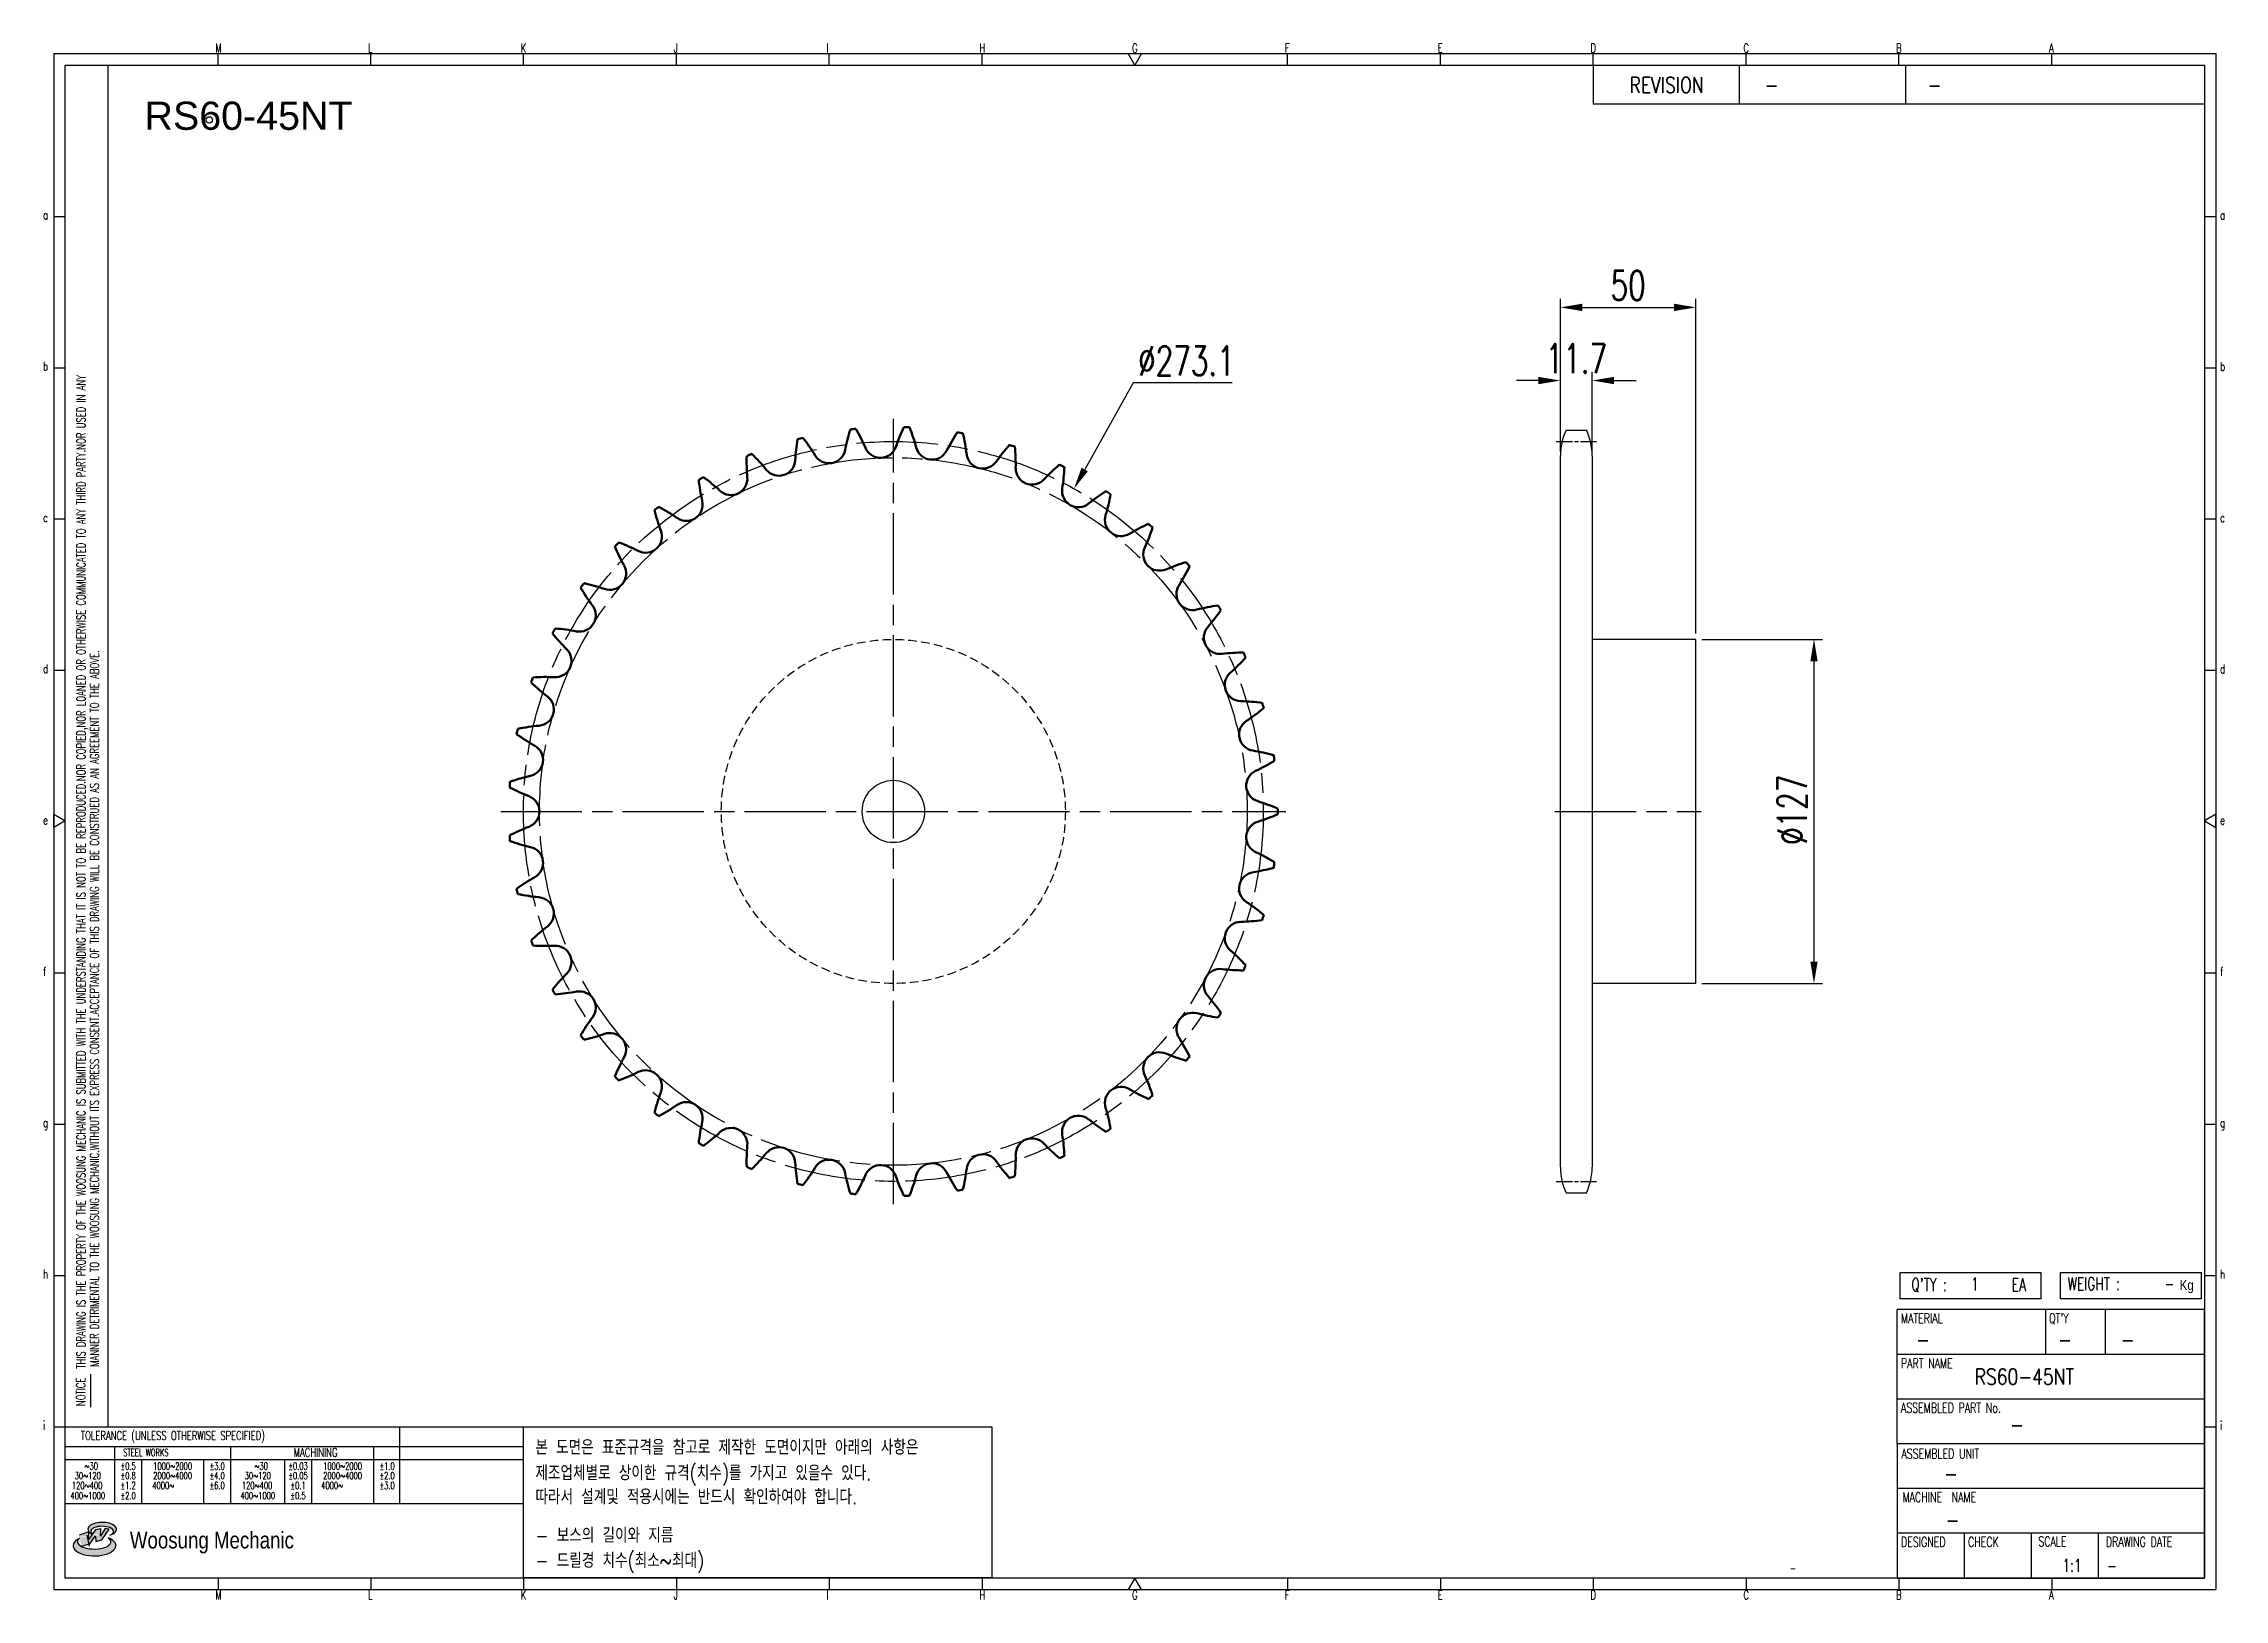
# Model space of a CAD drawing. Header units: millimetres. Extents: x 24103 to 24908, y 28 to 602.
import ezdxf
from ezdxf.enums import TextEntityAlignment as Align

# ---------------------------------------------------------------- set-up
doc = ezdxf.new("R2010")
doc.units = ezdxf.units.MM
for name, pattern in [('AM_ISO08W050', [18, 12, -1.5, 3, -1.5]), ('AM_ISO08W050x2', [9, 6, -0.75, 1.5, -0.75]), ('HIDDEN', [9.525, 6.35, -3.175])]:
    doc.linetypes.add(name, pattern=pattern)
doc.layers.add('AM_0N', color=7, linetype='Continuous', lineweight=50)
doc.layers.add('AM_7N', color=4, linetype='AM_ISO08W050', lineweight=25)
for name, color, linetype in [('HL', 2, 'HIDDEN'), ('S-DIM', 7, 'Continuous'), ('TITLE', 7, 'Continuous'), ('도면레이아웃', 7, 'Continuous')]:
    doc.layers.add(name, color=color, linetype=linetype)
doc.styles.add('HAN', font='ROMANS.shx', dxfattribs={"width": 0.7, "bigfont": 'whgtxt.shx'})
doc.styles.add('HKD_ST2', font='romans.shx', dxfattribs={"width": 0.7, "height": 4, "bigfont": '@extfont2.shx'})
doc.styles.add('HSG', font='SIMPLEX.shx', dxfattribs={"width": 0.7, "bigfont": 'HSG.shx'})
doc.styles.add('ROMANS', font='romans.shx', dxfattribs={"width": 0.7, "bigfont": 'whgtxt.shx'})
doc.styles.add('SLDTEXTSTYLE4', font='arial.ttf', dxfattribs={"width": 0.8})
doc.styles.get("Standard").update_dxf_attribs({"font": 'arial.ttf'})
doc.dimstyles.new('APP23', dxfattribs={"dimscale": 4.5, "dimtxt": 2.4, "dimasz": 1.8, "dimexe": 0.7, "dimexo": 0.5, "dimgap": 0.6, "dimtad": 1, "dimtoh": 1, "dimdec": 1, "dimrnd": 0.01, "dimzin": 9, "dimdsep": 46, "dimtxsty": 'HSG', "dimcen": 0, "dimclrd": 1, "dimclre": 1, "dimclrt": 256, "dimazin": 2, "dimtp": 1, "dimtm": 1, "dimtfac": 0.5, "dimtdec": 1, "dimtix": 1, "dimtofl": 0, "dimtmove": 0, "dimatfit": 3, "dimfxl": 0, "dimtvp": 1, "dimtolj": 2, "dimlwd": -1, "dimlwe": -1, "dimarcsym": 0})

# ---------------------------------------------------------------- blocks, each defined once
blk = doc.blocks.new('SUYWSHJH')
at = {"layer": '도면레이아웃'}
h = blk.add_hatch(color=10, dxfattribs=at)
h.paths.add_polyline_path([(1.544, 35.177), (1.554, 34.966), (1.779, 35.034), (2.054, 35.422), (1.908, 35.446), (1.728, 35.167), (1.741, 35.439), (1.547, 35.405), (1.292, 35.041), (1.295, 35.33), (0.943, 35.208), (1.03, 34.8), (1.336, 34.885)])
edge = h.paths.add_edge_path()
edge.add_ellipse((1.795, 35.421), major_axis=(-0.53, 0), ratio=0.487785, start_angle=122.36065, end_angle=403.39574)
edge.add_line((1.411, 35.244), (1.419, 35.261))
edge.add_ellipse((1.798, 35.344), major_axis=(-0.423, 0), ratio=0.444396, start_angle=131.58977, end_angle=386.19408, ccw=False)
edge = h.paths.add_edge_path()
edge.add_ellipse((1.512, 34.815), major_axis=(-0.793, 0), ratio=0.480113, start_angle=314.67633, end_angle=590.85213)
edge.add_ellipse((1.501, 34.958), major_axis=(-0.62, 0), ratio=0.43311, start_angle=331.7024, end_angle=574.42495, ccw=False)
for p, q in [((0, 90.118), (80.15, 90.118)), ((0, 90.118), (0, 33.191)), ((6.089, 89.693), (6.089, 90.118)), ((11.753, 89.693), (11.753, 90.118)), ((17.418, 89.693), (17.418, 90.118)), ((23.082, 89.693), (23.082, 90.118)), ((28.746, 89.693), (28.746, 90.118)), ((34.411, 89.693), (34.411, 90.118)), ((45.739, 89.693), (45.739, 90.118)), ((51.404, 89.693), (51.404, 90.118)), ((57.068, 89.693), (57.068, 90.118)), ((62.732, 89.693), (62.732, 90.118)), ((68.397, 89.693), (68.397, 90.118)), ((74.061, 89.693), (74.061, 90.118)), ((80.15, 90.118), (80.15, 33.191)), ((0, 84.085), (0.425, 84.085)), ((79.725, 84.085), (80.15, 84.085)), ((0, 78.478), (0.425, 78.478)), ((79.725, 78.478), (80.15, 78.478)), ((0, 72.87), (0.425, 72.87)), ((79.725, 72.87), (80.15, 72.87)), ((0, 67.262), (0.425, 67.262)), ((79.725, 67.262), (80.15, 67.262)), ((0, 56.047), (0.425, 56.047)), ((79.725, 56.047), (80.15, 56.047)), ((0, 50.439), (0.425, 50.439)), ((79.725, 50.439), (80.15, 50.439)), ((0, 44.832), (0.425, 44.832)), ((79.725, 44.832), (80.15, 44.832)), ((1.377, 39.947), (1.377, 41.174)), ((0, 39.224), (0.425, 39.224)), ((79.725, 39.224), (80.15, 39.224)), ((0, 33.191), (80.15, 33.191)), ((6.089, 33.616), (6.089, 33.191)), ((11.753, 33.616), (11.753, 33.191)), ((17.418, 33.616), (17.418, 33.191)), ((23.082, 33.616), (23.082, 33.191)), ((28.746, 33.616), (28.746, 33.191)), ((34.411, 33.616), (34.411, 33.191)), ((45.739, 33.616), (45.739, 33.191)), ((51.404, 33.616), (51.404, 33.191)), ((57.068, 33.616), (57.068, 33.191)), ((62.732, 33.616), (62.732, 33.191)), ((68.397, 33.616), (68.397, 33.191)), ((74.061, 33.616), (74.061, 33.191))]:
    blk.add_line(p, q)
at = {"color": 2}
for p, q in [((2.017, 39.224), (2.017, 89.693)), ((0.425, 39.224), (17.418, 39.224)), ((12.816, 39.224), (12.816, 36.382)), ((17.418, 33.616), (17.418, 39.224)), ((0.425, 38.487), (17.418, 38.487)), ((0.425, 38.012), (17.418, 38.012)), ((2.257, 38.487), (2.257, 36.382)), ((3.257, 38.012), (3.257, 36.382)), ((5.557, 38.012), (5.557, 36.382)), ((6.557, 38.5), (6.557, 36.382)), ((8.557, 38.012), (8.557, 36.382)), ((9.557, 38.026), (9.557, 36.382)), ((11.857, 38.487), (11.857, 36.382)), ((0.425, 36.382), (17.418, 36.382))]:
    blk.add_line(p, q, dxfattribs=at)
at = {"color": 6, "ltscale": 0.5}
for p, q in [((57.068, 89.693), (57.068, 88.246)), ((62.47, 89.693), (62.47, 88.246)), ((68.635, 89.693), (68.635, 88.246)), ((79.725, 88.246), (57.068, 88.246)), ((68.336, 38.59), (68.336, 43.563)), ((79.725, 43.563), (68.336, 43.563)), ((73.827, 43.563), (73.827, 41.905)), ((76.037, 43.563), (76.037, 41.905)), ((79.725, 38.59), (79.725, 43.563)), ((79.725, 41.905), (68.336, 41.905)), ((79.725, 40.248), (68.336, 40.248)), ((68.336, 38.59), (68.336, 33.616)), ((79.725, 38.59), (68.336, 38.59)), ((79.725, 33.616), (79.725, 38.59)), ((79.725, 36.932), (68.336, 36.932)), ((79.725, 35.274), (68.336, 35.274)), ((70.822, 33.616), (70.822, 35.274)), ((73.309, 33.616), (73.309, 35.274)), ((75.796, 33.616), (75.796, 35.274)), ((68.336, 33.616), (79.725, 33.616))]:
    blk.add_line(p, q, dxfattribs=at)
for points in [[(40.075, 89.693), (39.83, 90.118), (40.32, 90.118)], [(0.425, 89.693), (79.725, 89.693), (79.725, 33.616), (0.425, 33.616)], [(0.425, 61.679), (0, 61.433), (0, 61.924)], [(79.725, 61.679), (80.15, 61.433), (80.15, 61.924)], [(40.075, 33.616), (39.83, 33.191), (40.32, 33.191)]]:
    blk.add_lwpolyline(points, close=True)
at = {"layer": 'TITLE', "color": 20}
for p, q in [((68.449, 43.961), (68.449, 44.936)), ((68.449, 44.936), (73.654, 44.936)), ((73.654, 44.936), (73.654, 43.961)), ((74.39, 43.961), (74.39, 44.936)), ((74.39, 44.936), (79.595, 44.936)), ((79.595, 44.936), (79.595, 43.961)), ((73.654, 43.961), (68.449, 43.961)), ((79.595, 43.961), (74.39, 43.961))]:
    blk.add_line(p, q, dxfattribs=at)
at = {"layer": '도면레이아웃'}
for p, q in [((1.295, 35.33), (0.943, 35.208)), ((1.03, 34.8), (1.336, 34.885)), ((1.224, 35.208), (1.311, 34.8)), ((1.224, 35.208), (1.224, 35.208)), ((1.547, 35.405), (1.292, 35.041)), ((1.292, 35.041), (1.295, 35.33)), ((1.336, 34.885), (1.544, 35.177)), ((1.419, 35.261), (1.411, 35.244)), ((1.544, 35.177), (1.554, 34.966)), ((1.741, 35.439), (1.547, 35.405)), ((1.554, 34.966), (1.779, 35.034)), ((1.908, 35.446), (1.728, 35.167)), ((1.728, 35.167), (1.741, 35.439)), ((1.779, 35.034), (2.054, 35.422)), ((2.054, 35.422), (1.908, 35.446))]:
    blk.add_line(p, q, dxfattribs=at)
for centre, major_axis, ratio, start_param, end_param in [((1.795, 35.421), (-0.53, 0), 0.487785, 2.135596, 7.040584), ((1.512, 34.815), (-0.793, 0), 0.480113, 5.492138, 10.312315), ((1.501, 34.958), (-0.62, 0), 0.43311, 5.789299, 10.025607), ((1.798, 35.344), (-0.423, 0), 0.444396, 2.296675, 6.740358)]:
    blk.add_ellipse(centre, major_axis=major_axis, ratio=ratio, start_param=start_param, end_param=end_param, dxfattribs=at)
at = {"color": 4, "style": 'HKD_ST2', "width": 0.7}
for s, p in [('M', (5.988, 90.164)), ('L', (11.652, 90.164)), ('K', (17.316, 90.164)), ('J', (22.981, 90.164)), ('I', (28.645, 90.164)), ('H', (34.309, 90.164)), ('G', (39.974, 90.164)), ('F', (45.638, 90.164)), ('E', (51.302, 90.164)), ('D', (56.967, 90.164)), ('C', (62.631, 90.164)), ('B', (68.295, 90.164)), ('A', (73.96, 90.164)), ('a', (-0.395, 83.976)), ('a', (80.305, 83.97)), ('b', (-0.395, 78.368)), ('b', (80.305, 78.362)), ('c', (-0.395, 72.76)), ('c', (80.305, 72.754)), ('d', (-0.395, 67.153)), ('d', (80.305, 67.147)), ('e', (-0.395, 61.545)), ('e', (80.305, 61.539)), ('f', (-0.395, 55.937)), ('f', (80.305, 55.931)), ('g', (-0.395, 50.33)), ('g', (80.305, 50.324)), ('h', (-0.395, 44.722)), ('h', (80.305, 44.716)), ('i', (-0.395, 39.114)), ('i', (80.305, 39.108)), ('M', (5.988, 32.824)), ('L', (11.652, 32.824)), ('K', (17.316, 32.824)), ('J', (22.981, 32.824)), ('I', (28.645, 32.824)), ('H', (34.309, 32.824)), ('G', (39.974, 32.824)), ('F', (45.638, 32.824)), ('E', (51.302, 32.824)), ('D', (56.967, 32.824)), ('C', (62.631, 32.824)), ('B', (68.295, 32.824)), ('A', (73.96, 32.824))]:
    blk.add_text(s, height=0.326, dxfattribs=at).set_placement(p)
for s, height, style, width, p in [('REVISION', 0.5806, 'HAN', 0.8, (58.415, 88.664)), ('-', 0.581, 'HAN', 0.8, (63.426, 88.664)), ('-', 0.581, 'HAN', 0.8, (69.468, 88.664)), ("Q'TY : ", 0.4746, 'HKD_ST2', 0.7, (68.857, 44.253)), ('1', 0.475, 'HKD_ST2', 0.7, (71.071, 44.275)), ('EA', 0.4746, 'HKD_ST2', 0.7, (72.578, 44.253)), ('WEIGHT : ', 0.4746, 'HKD_ST2', 0.7, (74.65, 44.286)), ('-', 0.581, 'HAN', 0.8, (69.029, 42.157)), ('-', 0.581, 'HAN', 0.8, (74.289, 42.157)), ('-', 0.581, 'HAN', 0.8, (76.623, 42.157)), ('-', 0.581, 'HAN', 0.8, (72.515, 39.013)), ('-', 0.581, 'HAN', 0.8, (70.067, 37.189)), ('-', 0.581, 'HAN', 0.8, (70.126, 35.48)), ('1:1', 0.4746, 'HKD_ST2', 0.7, (74.458, 33.848)), ('-', 0.475, 'HKD_ST2', 0.7, (76.112, 33.837))]:
    blk.add_text(s, height=height, dxfattribs=dict(style=style, width=width)).set_placement(p)
at = {"color": 6, "style": 'HKD_ST2', "width": 0.7}
for s, p in [(' THIS DRAWING IS THE PROPERTY OF THE WOOSUNG MECHANIC IS SUBMITTED WITH THE UNDERSTANDING THAT IT IS NOT TO BE REPRODUCED.NOR COPIED,NOR LOANED OR OTHERWISE COMMUNICATED TO ANY THIRD PARTY.NOR USED IN ANY', (1.173, 41.217)), ('MANNER DETRIMENTAL TO THE WOOSUNG MECHANIC.WITHOUT ITS EXPRESS CONSENT.ACCEPTANCE OF THIS DRAWING WILL BE CONSTRUED AS AN AGREEMENT TO THE ABOVE.', (1.672, 41.447))]:
    blk.add_text(s, height=0.326266, rotation=90, dxfattribs=at).set_placement(p)
at = {"style": 'HKD_ST2', "width": 0.7}
blk.add_text('-', height=0.475, dxfattribs=at).set_placement((78.613, 44.286), align=Align.RIGHT)
at = {"color": 4, "style": 'HKD_ST2', "width": 0.7}
for s, height, p in [('MATERIAL', 0.3651, (68.474, 43.425)), ("QT'Y", 0.3651, (73.965, 43.425)), ('PART NAME', 0.3651, (68.474, 41.756)), ('ASSEMBLED PART No.', 0.36511, (68.474, 40.109)), ('ASSEMBLED UNIT', 0.36511, (68.49, 38.408)), ('MACHINE  NAME', 0.36511, (68.532, 36.794)), ('DESIGNED', 0.3651, (68.474, 35.136)), ('CHECK', 0.3651, (70.961, 35.136)), ('SCALE', 0.3651, (73.566, 35.153)), ('DRAWING DATE', 0.36511, (76.071, 35.141))]:
    blk.add_text(s, height=height, dxfattribs=at).set_placement(p, align=Align.TOP_LEFT)
at = {"style": 'HKD_ST2', "width": 0.7}
blk.add_text('NOTICE', height=0.3263, rotation=90, dxfattribs=at).set_placement((1.163, 39.988))
for s, height, style, width, p in [('TOLERANCE (UNLESS OTHERWISE SPECIFIED)', 0.32627, 'HKD_ST2', 0.7, (4.417, 38.896)), ('-', 0.326, 'ROMANS', 0.65, (64.469, 33.975))]:
    blk.add_text(s, height=height, dxfattribs=dict(style=style, width=width)).set_placement(p, align=Align.MIDDLE_CENTER)
at = {"color": 4, "style": 'HKD_ST2', "width": 0.7}
for s, height, p in [('STEEL WORKS', 0.26101, (3.416, 38.268)), ('MACHINING', 0.3263, (9.707, 38.27)), ('%%P0.5', 0.261, (2.757, 37.762)), ('%%P0.8', 0.261, (2.757, 37.411)), ('%%P3.0', 0.261, (6.057, 37.762)), ('%%P4.0', 0.261, (6.057, 37.411)), ('%%P0.03', 0.261, (9.057, 37.762)), ('%%P0.05', 0.261, (9.057, 37.411)), ('%%P1.0', 0.261, (12.357, 37.762)), ('%%P2.0', 0.261, (12.357, 37.411)), ('%%P1.2', 0.261, (2.757, 37.045)), ('%%P2.0', 0.261, (2.757, 36.67)), ('%%P6.0', 0.261, (6.057, 37.045)), ('%%P0.1', 0.261, (9.057, 37.045)), ('%%P0.5', 0.261, (9.057, 36.67)), ('%%P3.0', 0.261, (12.357, 37.045))]:
    blk.add_text(s, height=height, dxfattribs=at).set_placement(p, align=Align.MIDDLE)
for s, height, p in [('30%%126120', 0.261, (1.263, 37.411)), ('%%12630', 0.261, (1.389, 37.762)), ('2000%%1264000', 0.26101, (4.407, 37.411)), ('1000%%1262000', 0.26101, (4.407, 37.762)), ('30%%126120', 0.261, (7.563, 37.411)), ('%%12630', 0.261, (7.689, 37.762)), ('2000%%1264000', 0.26101, (10.707, 37.411)), ('1000%%1262000', 0.26101, (10.707, 37.762)), ('400%%1261000', 0.26101, (1.263, 36.67)), ('120%%126400', 0.26101, (1.237, 37.045)), ('4000%%126', 0.261, (4.061, 37.045)), ('400%%1261000', 0.26101, (7.563, 36.67)), ('120%%126400', 0.26101, (7.537, 37.045)), ('4000%%126', 0.261, (10.321, 37.045))]:
    blk.add_text(s, height=height, dxfattribs=at).set_placement(p, align=Align.MIDDLE_CENTER)
at = {"color": 1, "style": 'SLDTEXTSTYLE4', "width": 0.8}
blk.add_text('Woosung Mechanic', height=0.61957, dxfattribs=at).set_placement((2.822, 34.711))
at = {"layer": 'TITLE', "width": 0.8}
blk.add_text('Kg', height=0.3789, dxfattribs=at).set_placement((78.807, 44.286))
blk = doc.blocks.new('*D2')
at = {"layer": 'Defpoints', "color": 0, "transparency": 16777216}
for p in [(24483.29, 437.97), (24349.92, 199.66)]:
    blk.add_point(p, dxfattribs=at)
at = {"layer": 'S-DIM', "color": 1, "transparency": 16777216}
for p, q in [((24505.17, 477.07), (24487.25, 445.04)), ((24541.71, 477.07), (24505.17, 477.07))]:
    blk.add_line(p, q, dxfattribs=at)
blk.add_solid([(24486.07, 445.7), (24488.42, 444.38), (24483.29, 437.97)], dxfattribs=at)
at = {"layer": 'S-DIM', "transparency": 16777216, "insert": (24524.79, 485.17), "char_height": 10.8, "attachment_point": 5, "style": 'HSG'}
blk.add_mtext('\\A2;∅273.1', dxfattribs=at)
blk = doc.blocks.new('*D3')
at = {"layer": 'Defpoints', "color": 0, "transparency": 16777216}
for p in [(24674.54, 477.87), (24662.84, 449.41), (24674.54, 449.41)]:
    blk.add_point(p, dxfattribs=at)
at = {"layer": 'S-DIM', "color": 1, "transparency": 16777216}
for p, q in [((24654.74, 477.87), (24646.64, 477.87)), ((24662.84, 451.66), (24662.84, 481.02)), ((24674.54, 451.66), (24674.54, 481.02)), ((24682.64, 477.87), (24690.74, 477.87))]:
    blk.add_line(p, q, dxfattribs=at)
for points in [[(24654.74, 479.22), (24654.74, 476.52), (24662.84, 477.87)], [(24682.64, 479.22), (24682.64, 476.52), (24674.54, 477.87)]]:
    blk.add_solid(points, dxfattribs=at)
at = {"layer": 'S-DIM', "transparency": 16777216, "insert": (24668.69, 485.97), "char_height": 10.8, "attachment_point": 5, "style": 'HSG'}
blk.add_mtext('\\A2;11.7', dxfattribs=at)
blk = doc.blocks.new('*D4')
at = {"layer": 'Defpoints', "color": 0, "transparency": 16777216}
for p in [(24712.84, 504.87), (24662.84, 449.41), (24712.84, 382.31)]:
    blk.add_point(p, dxfattribs=at)
at = {"layer": 'S-DIM', "color": 1, "transparency": 16777216}
for p, q in [((24662.84, 451.66), (24662.84, 508.02)), ((24712.84, 384.56), (24712.84, 508.02)), ((24670.94, 504.87), (24704.74, 504.87))]:
    blk.add_line(p, q, dxfattribs=at)
for points in [[(24670.94, 506.22), (24670.94, 503.52), (24662.84, 504.87)], [(24704.74, 506.22), (24704.74, 503.52), (24712.84, 504.87)]]:
    blk.add_solid(points, dxfattribs=at)
at = {"layer": 'S-DIM', "transparency": 16777216, "insert": (24687.84, 512.97), "char_height": 10.8, "attachment_point": 5, "style": 'HSG'}
blk.add_mtext('\\A2;50', dxfattribs=at)
blk = doc.blocks.new('*D5')
at = {"layer": 'Defpoints', "color": 0, "transparency": 16777216}
for p in [(24712.84, 382.31), (24712.84, 255.31), (24756.44, 255.31)]:
    blk.add_point(p, dxfattribs=at)
at = {"layer": 'S-DIM', "color": 1, "transparency": 16777216}
for p, q in [((24715.09, 382.31), (24759.59, 382.31)), ((24756.44, 374.21), (24756.44, 263.41)), ((24715.09, 255.31), (24759.59, 255.31))]:
    blk.add_line(p, q, dxfattribs=at)
for points in [[(24755.09, 374.21), (24757.79, 374.21), (24756.44, 382.31)], [(24755.09, 263.41), (24757.79, 263.41), (24756.44, 255.31)]]:
    blk.add_solid(points, dxfattribs=at)
at = {"layer": 'S-DIM', "transparency": 16777216, "insert": (24748.34, 319.43), "char_height": 10.8, "attachment_point": 5, "rotation": 90, "style": 'HSG'}
blk.add_mtext('\\A2;%%c127', dxfattribs=at)

msp = doc.modelspace()

# ---------------------------------------------------------------- linework, layer by layer
for p, q in [((24664.92, 459.57), (24672.45, 459.57)), ((24662.84, 187.56), (24662.84, 450.07)), ((24674.54, 450.07), (24674.54, 187.56)), ((24712.84, 382.31), (24674.54, 382.31)), ((24712.84, 255.31), (24712.84, 382.31)), ((24712.84, 255.31), (24674.54, 255.31)), ((24664.92, 178.06), (24672.45, 178.06))]:
    msp.add_line(p, q)
at = {"color": 4}
msp.add_lwpolyline([(24280.14, 91.73), (24453.01, 91.73), (24453.01, 35.89), (24280.14, 35.89)], close=True, dxfattribs=at)
for centre, radius in [((24164.11, 574.04), 1.2), ((24416.61, 318.81), 11.5)]:
    msp.add_circle(centre, radius)
for centre, start, end in [((24685.54, 450.07), 155.25994, 180), ((24651.84, 450.07), 0, 24.74006), ((24685.54, 187.56), 180, 204.74006), ((24651.84, 187.56), 335.25994, 0)]:
    msp.add_arc(centre, 22.7, start, end)
at = {"layer": 'AM_0N'}
for centre, radius, start, end in [((24464.73, 439.38), 67.17, 162.25352, 169), ((24416.61, 318.81), 141.93, 95.58603, 96.41397), ((24344.47, 426.74), 67.17, 23, 29.74648), ((24481.04, 431.51), 67.17, 154.25352, 161), ((24416.61, 318.81), 141.93, 87.58603, 88.41397), ((24360.19, 435.73), 67.17, 15, 21.74648), ((24416.61, 318.81), 141.93, 111.58603, 112.41397), ((24317.52, 402.68), 67.17, 39, 45.74648), ((24447.48, 444.9), 67.17, 170.25352, 177), ((24416.61, 318.81), 141.93, 103.58603, 104.41397), ((24330.15, 415.65), 67.17, 31, 37.74648), ((24392.89, 453.35), 6.01, 211, 349), ((24411.84, 455.34), 6.01, 203, 341), ((24430.89, 454.67), 6.01, 195, 333), ((24496.1, 421.45), 67.17, 146.25352, 153), ((24416.61, 318.81), 141.93, 79.58603, 80.41397), ((24377.01, 442.44), 67.17, 7, 13.74648), ((24509.61, 409.38), 67.17, 138.25352, 145), ((24416.61, 318.81), 141.93, 71.58603, 72.41397), ((24394.6, 446.75), 67.17, 359, 5.74648), ((24429.63, 447.97), 67.17, 178.25352, 185), ((24374.39, 448.73), 6.01, 219, 357), ((24449.65, 451.36), 6.01, 187, 325), ((24467.78, 445.47), 6.01, 179, 317), ((24521.31, 395.56), 67.17, 130.25352, 137), ((24416.61, 318.81), 141.93, 63.58603, 64.41397), ((24412.62, 448.57), 67.17, 351, 357.74648), ((24416.61, 318.81), 141.93, 119.58603, 120.41397), ((24411.53, 448.53), 67.17, 186.25352, 193), ((24306.81, 388.07), 67.17, 47, 53.74648), ((24356.72, 441.6), 6.01, 227, 5), ((24484.91, 437.12), 6.01, 171, 309), ((24530.97, 380.24), 67.17, 122.25352, 129), ((24430.72, 447.86), 67.17, 343, 349.74648), ((24416.61, 318.81), 141.93, 55.58603, 56.41397), ((24416.61, 318.81), 141.93, 127.58603, 128.41397), ((24393.53, 446.56), 67.17, 194.25352, 201), ((24298.24, 372.11), 67.17, 55, 61.74648), ((24340.22, 432.07), 6.01, 235, 13), ((24500.71, 426.46), 6.01, 163, 301), ((24325.2, 420.33), 6.01, 243, 21), ((24538.4, 363.73), 67.17, 114.25352, 121), ((24448.54, 444.64), 67.17, 335, 341.74648), ((24416.61, 318.81), 141.93, 47.58603, 48.41397), ((24416.61, 318.81), 141.93, 135.58603, 136.41397), ((24375.97, 442.11), 67.17, 202.25352, 209), ((24291.97, 355.12), 67.17, 63, 69.74648), ((24514.87, 413.71), 6.01, 155, 293), ((24543.47, 346.34), 67.17, 106.25352, 113), ((24416.61, 318.81), 141.93, 39.58603, 40.41397), ((24416.61, 318.81), 141.93, 143.58603, 144.41397), ((24288.13, 337.42), 67.17, 71, 77.74648), ((24311.96, 406.62), 6.01, 251, 29), ((24465.74, 438.97), 67.17, 327, 333.74648), ((24300.76, 391.2), 6.01, 259, 37), ((24359.21, 435.25), 67.17, 210.25352, 217), ((24527.12, 399.11), 6.01, 147, 285), ((24546.07, 328.42), 67.17, 98.25352, 105), ((24416.61, 318.81), 141.93, 31.58603, 32.41397), ((24537.22, 382.95), 6.01, 139, 277), ((24481.99, 430.96), 67.17, 319, 325.74648), ((24416.61, 318.81), 141.93, 151.58603, 152.41397), ((24343.56, 426.13), 67.17, 218.25352, 225), ((24291.81, 374.38), 6.01, 267, 45), ((24286.79, 319.36), 67.17, 79, 85.74648), ((24546.14, 310.31), 67.17, 90.25352, 97), ((24496.96, 420.77), 67.17, 311, 317.74648), ((24416.61, 318.81), 141.93, 23.58603, 24.41397), ((24416.61, 318.81), 141.93, 159.58603, 160.41397), ((24329.34, 414.92), 67.17, 226.25352, 233), ((24287.98, 301.29), 67.17, 87, 93.74648), ((24544.97, 365.54), 6.01, 131, 269), ((24285.29, 356.47), 6.01, 275, 53), ((24543.7, 292.36), 67.17, 82.25352, 89), ((24510.37, 408.6), 67.17, 303, 309.74648), ((24416.61, 318.81), 141.93, 15.58603, 16.41397), ((24416.61, 318.81), 141.93, 167.58603, 168.41397), ((24316.81, 401.84), 67.17, 234.25352, 241), ((24291.67, 283.56), 67.17, 95, 101.74648), ((24550.23, 347.22), 6.01, 123, 261), ((24281.33, 337.83), 6.01, 283, 61), ((24538.78, 274.93), 67.17, 74.25352, 81), ((24416.61, 318.81), 141.93, 7.58603, 8.41397), ((24297.79, 266.52), 67.17, 103, 109.74648), ((24552.88, 328.34), 6.01, 115, 253), ((24521.95, 394.67), 67.17, 295, 301.74648), ((24416.61, 318.81), 141.93, 175.58603, 176.41397), ((24306.23, 387.14), 67.17, 242.25352, 249), ((24280, 318.81), 6.01, 291, 69), ((24531.48, 258.35), 67.17, 66.25352, 73), ((24552.88, 309.29), 6.01, 107, 245), ((24531.48, 379.27), 67.17, 287, 293.74648), ((24416.61, 318.81), 141.93, 359.58603, 0.41397), ((24306.23, 250.49), 67.17, 111, 117.74648), ((24416.61, 318.81), 141.93, 183.58603, 184.41397), ((24297.79, 371.11), 67.17, 250.25352, 257), ((24281.33, 299.8), 6.01, 299, 77), ((24538.78, 362.7), 67.17, 279, 285.74648), ((24521.95, 242.96), 67.17, 58.25352, 65), ((24416.61, 318.81), 141.93, 351.58603, 352.41397), ((24316.81, 235.79), 67.17, 119, 125.74648), ((24416.61, 318.81), 141.93, 191.58603, 192.41397), ((24550.23, 290.41), 6.01, 99, 237), ((24291.67, 354.07), 67.17, 258.25352, 265), ((24285.29, 281.16), 6.01, 307, 85), ((24510.37, 229.03), 67.17, 50.25352, 57), ((24329.34, 222.71), 67.17, 127, 133.74648), ((24544.97, 272.09), 6.01, 91, 229), ((24543.7, 345.27), 67.17, 271, 277.74648), ((24416.61, 318.81), 141.93, 343.58603, 344.41397), ((24416.61, 318.81), 141.93, 199.58603, 200.41397), ((24287.98, 336.34), 67.17, 266.25352, 273), ((24291.81, 263.25), 6.01, 315, 93), ((24496.96, 216.86), 67.17, 42.25352, 49), ((24343.56, 211.5), 67.17, 135, 141.74648), ((24537.22, 254.68), 6.01, 83, 221), ((24546.14, 327.32), 67.17, 263, 269.74648), ((24416.61, 318.81), 141.93, 335.58603, 336.41397), ((24416.61, 318.81), 141.93, 207.58603, 208.41397), ((24286.79, 318.27), 67.17, 274.25352, 281), ((24300.76, 246.42), 6.01, 323, 101), ((24481.99, 206.67), 67.17, 34.25352, 41), ((24359.21, 202.38), 67.17, 143, 149.74648), ((24527.12, 238.52), 6.01, 75, 213), ((24546.07, 309.21), 67.17, 255, 261.74648), ((24416.61, 318.81), 141.93, 327.58603, 328.41397), ((24416.61, 318.81), 141.93, 215.58603, 216.41397), ((24288.13, 300.21), 67.17, 282.25352, 289), ((24311.96, 231.01), 6.01, 331, 109), ((24465.74, 198.66), 67.17, 26.25352, 33), ((24375.97, 195.52), 67.17, 151, 157.74648), ((24514.87, 223.92), 6.01, 67, 205), ((24543.47, 291.29), 67.17, 247, 253.74648), ((24416.61, 318.81), 141.93, 319.58603, 320.41397), ((24416.61, 318.81), 141.93, 223.58603, 224.41397), ((24291.97, 282.51), 67.17, 290.25352, 297), ((24325.2, 217.3), 6.01, 339, 117), ((24448.54, 192.99), 67.17, 18.25352, 25), ((24393.53, 191.07), 67.17, 159, 165.74648), ((24298.24, 265.51), 67.17, 298.25352, 305), ((24340.22, 205.56), 6.01, 347, 125), ((24500.71, 211.17), 6.01, 59, 197), ((24430.72, 189.77), 67.17, 10.25352, 17), ((24538.4, 273.9), 67.17, 239, 245.74648), ((24416.61, 318.81), 141.93, 311.58603, 312.41397), ((24416.61, 318.81), 141.93, 231.58603, 232.41397), ((24411.53, 189.1), 67.17, 167, 173.74648), ((24356.72, 196.03), 6.01, 355, 133), ((24484.91, 200.51), 6.01, 51, 189), ((24530.97, 257.39), 67.17, 231, 237.74648), ((24416.61, 318.81), 141.93, 303.58603, 304.41397), ((24416.61, 318.81), 141.93, 239.58603, 240.41397), ((24306.81, 249.56), 67.17, 306.25352, 313), ((24429.63, 189.66), 67.17, 175, 181.74648), ((24374.39, 188.89), 6.01, 3, 141), ((24467.78, 192.16), 6.01, 43, 181), ((24521.31, 242.07), 67.17, 223, 229.74648), ((24412.62, 189.06), 67.17, 2.25352, 9), ((24416.61, 318.81), 141.93, 247.58603, 248.41397), ((24317.52, 234.95), 67.17, 314.25352, 321), ((24447.48, 192.72), 67.17, 183, 189.74648), ((24330.15, 221.98), 67.17, 322.25352, 329), ((24392.89, 184.28), 6.01, 11, 149), ((24464.73, 198.25), 67.17, 191, 197.74648), ((24411.84, 182.29), 6.01, 19, 157), ((24430.89, 182.96), 6.01, 27, 165), ((24496.1, 216.18), 67.17, 207, 213.74648), ((24377.01, 195.19), 67.17, 346.25352, 353), ((24449.65, 186.27), 6.01, 35, 173), ((24509.61, 228.24), 67.17, 215, 221.74648), ((24394.6, 190.88), 67.17, 354.25352, 1), ((24416.61, 318.81), 141.93, 295.58603, 296.41397), ((24416.61, 318.81), 141.93, 255.58603, 256.41397), ((24416.61, 318.81), 141.93, 263.58603, 264.41397), ((24344.47, 210.89), 67.17, 330.25352, 337), ((24481.04, 206.12), 67.17, 199, 205.74648), ((24360.19, 201.9), 67.17, 338.25352, 345), ((24416.61, 318.81), 141.93, 279.58603, 280.41397), ((24416.61, 318.81), 141.93, 287.58603, 288.41397), ((24416.61, 318.81), 141.93, 271.58603, 272.41397)]:
    msp.add_arc(centre, radius, start, end, dxfattribs=at)
at = {"layer": 'AM_7N', "linetype": 'AM_ISO08W050x2', "ltscale": 5}
for p, q in [((24416.61, 173.89), (24416.61, 463.74)), ((24271.68, 318.81), (24561.54, 318.81)), ((24660.84, 318.81), (24714.84, 318.81))]:
    msp.add_line(p, q, dxfattribs=at)
at = {"layer": 'AM_7N', "linetype": 'AM_ISO08W050x2'}
for p, q in [((24661.28, 455.36), (24676.1, 455.36)), ((24661.28, 182.27), (24676.1, 182.27))]:
    msp.add_line(p, q, dxfattribs=at)
at = {"layer": 'AM_7N', "linetype": 'AM_ISO08W050x2', "ltscale": 5}
for radius in [136.55, 130.59]:
    msp.add_circle((24416.61, 318.81), radius, dxfattribs=at)
at = {"layer": 'HL', "ltscale": 0.5}
msp.add_circle((24416.61, 318.81), 63.5, dxfattribs=at)

# ---------------------------------------------------------------- block references
at = {"xscale": 9.95785099512548, "yscale": 9.95785099512548, "zscale": 9.95785099512548}
msp.add_blockref('SUYWSHJH', (24106.7, -298.86), dxfattribs=at)

# ---------------------------------------------------------------- texts
at = {"color": 2}
msp.add_text('RS60-45NT', height=10.405, dxfattribs=at).set_placement((24140.22, 570.41))
at = {"style": 'HAN', "width": 0.8}
msp.add_text('RS60-45NT', height=5.782, dxfattribs=at).set_placement((24815.77, 107.28))
at = {"color": 4, "style": 'HAN', "width": 0.8}
for s, p in [('본 도면은 표준규격을 참고로 제작한 도면이지만 아래의 사항은', (24284.48, 81.39)), ('제조업체별로 상이한 규격(치수)를 가지고 있을수 있다.', (24284.48, 71.91)), ('따라서 설계및 적용시에는 반드시 확인하여야 합니다.', (24284.48, 63.1)), ('- 보스의 길이와 지름', (24284.48, 48.92)), ('- 드릴경 치수(최소~최대)', (24284.48, 39.6))]:
    msp.add_text(s, height=5.4705, dxfattribs=at).set_placement(p)

# ---------------------------------------------------------------- dimensions: what is measured, and where the dimension line sits
at = {"layer": 'S-DIM'}
dim = msp.add_linear_dim(base=(24712.84, 504.87), p1=(24662.84, 449.41), p2=(24712.84, 382.31), dimstyle='APP23', dxfattribs=at)
dim.commit()
dim.dimension.update_dxf_attribs({"geometry": '*D4', "text_midpoint": (24687.84, 512.97)})
dim = msp.add_diameter_dim_2p(p1=(24349.92, 199.66), p2=(24483.29, 437.97), dimstyle='APP23', dxfattribs=at)
dim.commit()
dim.dimension.update_dxf_attribs({"geometry": '*D2', "text_midpoint": (24524.79, 477.07), "dimtype": 131})
dim = msp.add_linear_dim(base=(24674.54, 477.87), p1=(24662.84, 449.41), p2=(24674.54, 449.41), dimstyle='APP23', dxfattribs=at)
dim.commit()
dim.dimension.update_dxf_attribs({"geometry": '*D3', "text_midpoint": (24668.69, 477.87), "dimtype": 128})
dim = msp.add_linear_dim(base=(24756.44, 255.31), p1=(24712.84, 382.31), p2=(24712.84, 255.31), angle=90, text='%%c<>', dimstyle='APP23', dxfattribs=at)
dim.commit()
dim.dimension.update_dxf_attribs({"geometry": '*D5', "text_midpoint": (24756.44, 319.43), "dimtype": 128})

doc.saveas('drawing.dxf')
